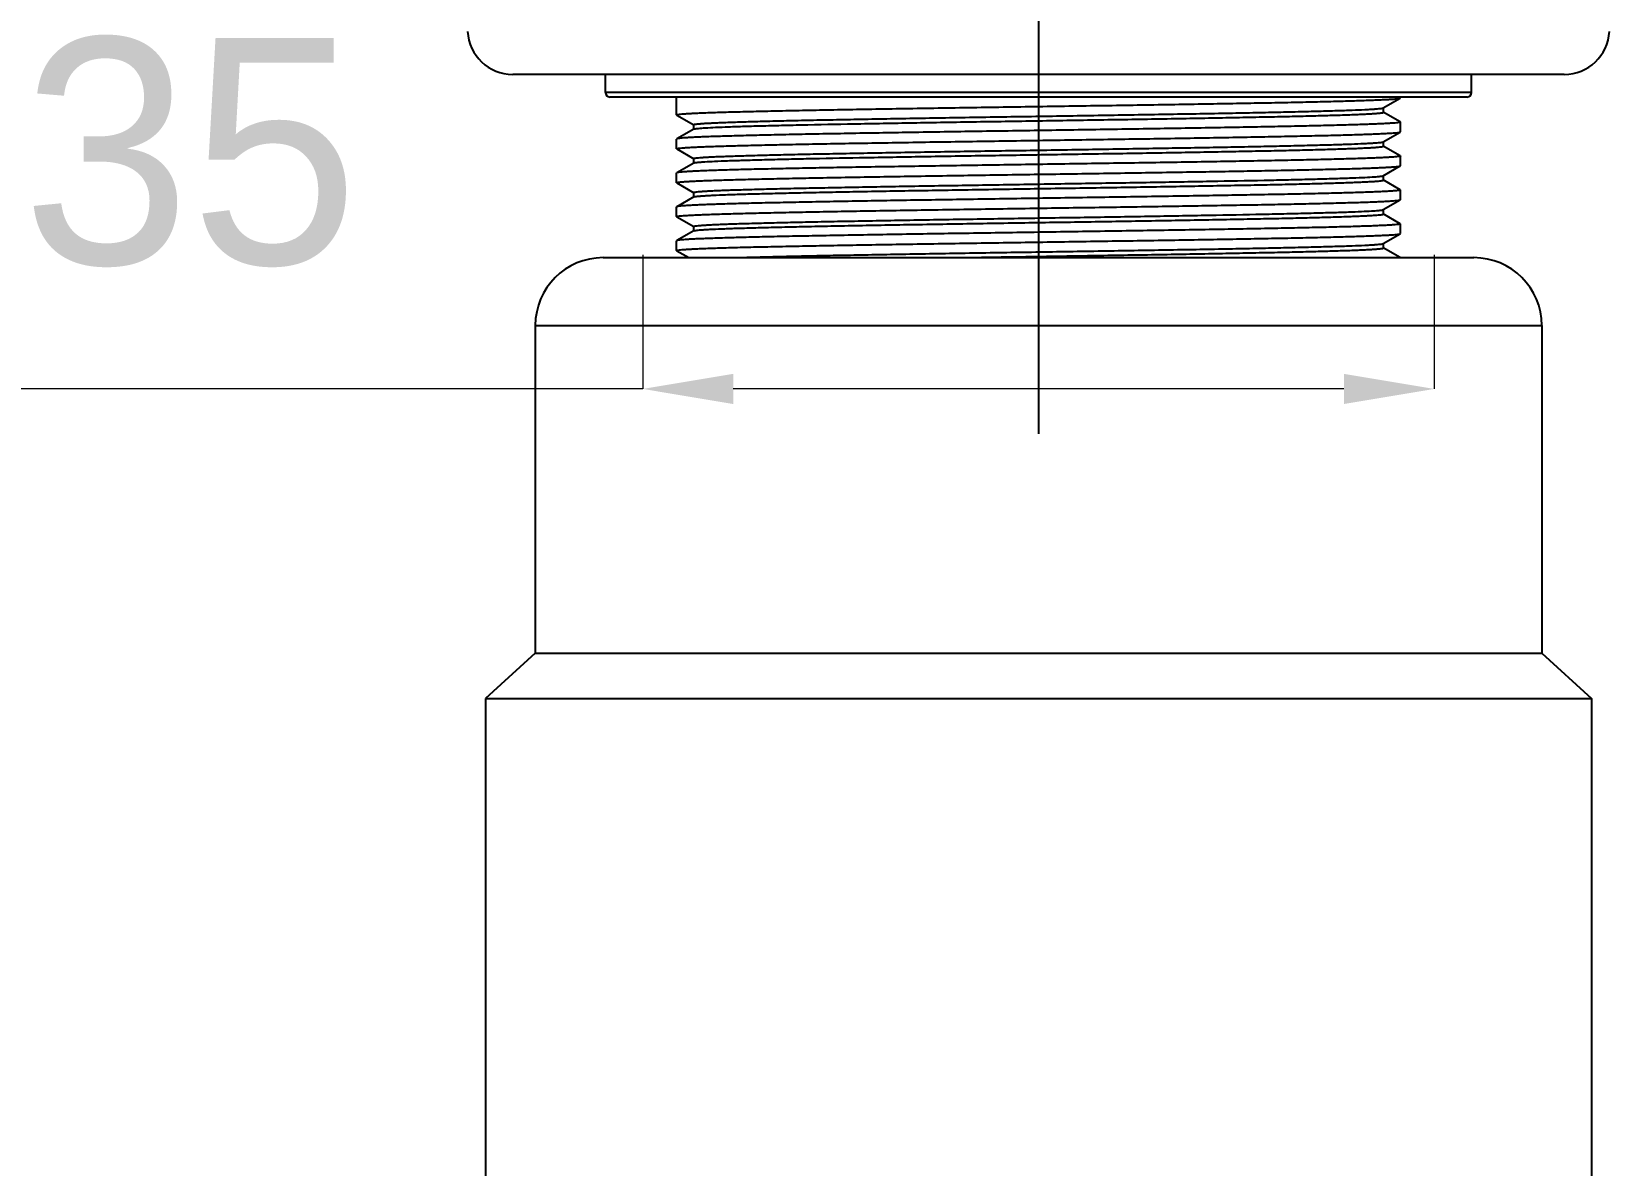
# Model space of a CAD drawing. Header units: millimetres. Extents: x 1091 to 1735, y 843 to 1297.
# Drawn here: x 1183 to 1252.8, y 1070.3 to 1120.5 of the extents above; entities that cross this region are included whole.
import ezdxf

# ---------------------------------------------------------------- set-up
doc = ezdxf.new("R2010")
doc.units = ezdxf.units.MM
doc.layers.add('02___PRT_ALL_AXES', color=7, linetype='Continuous')
doc.styles.add('Daelim Dimension', font='')
doc.styles.get('Daelim Dimension').set_extended_font_data('나눔고딕')
doc.dimstyles.new('DEFAULT', dxfattribs={"dimscale": 2, "dimtxt": 2, "dimasz": 2, "dimexe": 0, "dimexo": 2, "dimgap": 1, "dimtad": 1, "dimdec": 1, "dimzin": 9, "dimdsep": 46, "dimtxsty": 'Daelim Dimension', "dimcen": 0.5, "dimclrd": 252, "dimclre": 252, "dimclrt": 3, "dimadec": 1, "dimazin": 0, "dimtfac": 1, "dimtdec": 1, "dimtix": 1, "dimtmove": 0, "dimatfit": 3, "dimfxl": 1, "dimtolj": 1, "dimtzin": 1, "dimlwd": 9, "dimlwe": 9, "dimarcsym": 0})

# ---------------------------------------------------------------- blocks, each defined once
blk = doc.blocks.new('*D8')
at = {"color": 5, "lineweight": 9, "transparency": 16777216}
for p, q in [((1210.048, 1110.612), (1210.048, 1104.684)), ((1245.048, 1110.612), (1245.048, 1104.684)), ((1210.048, 1104.684), (1111.011, 1104.684)), ((1241.048, 1104.684), (1214.048, 1104.684))]:
    blk.add_line(p, q, dxfattribs=at)
at = {"color": 5, "transparency": 16777216}
for points in [[(1214.048, 1105.351), (1214.048, 1104.017), (1210.048, 1104.684)], [(1241.048, 1105.351), (1241.048, 1104.017), (1245.048, 1104.684)]]:
    blk.add_solid(points, dxfattribs=at)
at = {"layer": 'Defpoints', "color": 0, "transparency": 16777216}
for p in [(1210.048, 1114.612), (1245.048, 1114.612), (1245.048, 1104.684)]:
    blk.add_point(p, dxfattribs=at)
at = {"color": 7, "transparency": 16777216, "insert": (1156.594, 1114.668), "char_height": 10, "attachment_point": 5, "style": 'Daelim Dimension'}
blk.add_mtext('\\A1;설치구멍 {\\H1.25x;\\C256;Ø}35', dxfattribs=at)

msp = doc.modelspace()

# ---------------------------------------------------------------- linework, layer by layer
msp.add_line((1227.548, 1130.946), (1227.548, 1102.702))
at = {"color": 7, "linetype": 'Continuous'}
for p, q in [((1250.794, 1118.595), (1204.303, 1118.595)), ((1208.398, 1117.795), (1208.398, 1118.595)), ((1246.698, 1117.795), (1246.698, 1118.595)), ((1246.698, 1117.795), (1208.398, 1117.795)), ((1246.498, 1117.595), (1208.598, 1117.595)), ((1211.548, 1116.803), (1211.548, 1117.595)), ((1242.793, 1117.113), (1243.543, 1117.547)), ((1242.798, 1116.92), (1242.798, 1117.12)), ((1243.543, 1117.547), (1243.548, 1117.553)), ((1243.548, 1117.553), (1243.548, 1117.595)), ((1211.554, 1116.797), (1211.548, 1116.803)), ((1211.554, 1116.797), (1212.304, 1116.363)), ((1212.298, 1116.37), (1212.298, 1116.17)), ((1243.543, 1116.493), (1242.793, 1116.926)), ((1243.543, 1116.493), (1243.548, 1116.487)), ((1243.548, 1116.053), (1243.548, 1116.487)), ((1211.554, 1115.743), (1211.548, 1115.737)), ((1211.548, 1115.303), (1211.548, 1115.737)), ((1212.304, 1116.176), (1211.554, 1115.743)), ((1242.793, 1115.613), (1243.543, 1116.047)), ((1242.798, 1115.42), (1242.798, 1115.62)), ((1243.543, 1116.047), (1243.548, 1116.053)), ((1211.554, 1115.297), (1211.548, 1115.303)), ((1211.554, 1115.297), (1212.304, 1114.863)), ((1212.298, 1114.87), (1212.298, 1114.67)), ((1243.543, 1114.993), (1242.793, 1115.426)), ((1243.543, 1114.993), (1243.548, 1114.987)), ((1243.548, 1114.553), (1243.548, 1114.987)), ((1211.554, 1114.243), (1211.548, 1114.237)), ((1211.548, 1113.803), (1211.548, 1114.237)), ((1212.304, 1114.676), (1211.554, 1114.243)), ((1242.793, 1114.113), (1243.543, 1114.547)), ((1243.543, 1114.547), (1243.548, 1114.553)), ((1211.554, 1113.797), (1211.548, 1113.803)), ((1211.554, 1113.797), (1212.304, 1113.363)), ((1243.543, 1113.493), (1242.793, 1113.926)), ((1242.798, 1113.92), (1242.798, 1114.12)), ((1243.543, 1113.493), (1243.548, 1113.487)), ((1243.548, 1113.053), (1243.548, 1113.487)), ((1212.304, 1113.176), (1211.554, 1112.743)), ((1212.298, 1113.37), (1212.298, 1113.17)), ((1242.793, 1112.613), (1243.543, 1113.047)), ((1243.543, 1113.047), (1243.548, 1113.053)), ((1211.554, 1112.743), (1211.548, 1112.737)), ((1211.548, 1112.303), (1211.548, 1112.737)), ((1211.554, 1112.297), (1211.548, 1112.303)), ((1211.554, 1112.297), (1212.304, 1111.863)), ((1243.543, 1111.993), (1242.793, 1112.426)), ((1242.798, 1112.42), (1242.798, 1112.62)), ((1212.304, 1111.676), (1211.554, 1111.243)), ((1212.298, 1111.87), (1212.298, 1111.67)), ((1242.793, 1111.113), (1243.543, 1111.547)), ((1243.543, 1111.993), (1243.548, 1111.987)), ((1243.543, 1111.547), (1243.548, 1111.553)), ((1243.548, 1111.553), (1243.548, 1111.987)), ((1211.554, 1111.243), (1211.548, 1111.237)), ((1211.548, 1110.803), (1211.548, 1111.237)), ((1211.554, 1110.797), (1211.548, 1110.803)), ((1211.554, 1110.797), (1212.084, 1110.49)), ((1243.543, 1110.493), (1242.793, 1110.926)), ((1242.798, 1110.92), (1242.798, 1111.12)), ((1208.298, 1110.49), (1246.798, 1110.49)), ((1243.543, 1110.493), (1243.548, 1110.487)), ((1205.298, 1107.49), (1249.798, 1107.49))]:
    msp.add_line(p, q, dxfattribs=at)
for centre, radius, start, end in [((1204.303, 1120.595), 2, 183, 270), ((1250.794, 1120.595), 2, 270, 357), ((1208.598, 1117.795), 0.2, 180, 270), ((1246.498, 1117.795), 0.2, 270, 0), ((1208.298, 1107.49), 3, 90, 180), ((1246.798, 1107.49), 3, 0, 90)]:
    msp.add_arc(centre, radius, start, end, dxfattribs=at)
for points, knots in [([(1211.548, 1116.803), (1211.548, 1116.805), (1211.556, 1116.811), (1211.57, 1116.815), (1211.595, 1116.821), (1211.646, 1116.83), (1211.734, 1116.84), (1211.868, 1116.851), (1212.04, 1116.862), (1212.25, 1116.874), (1212.496, 1116.886), (1212.778, 1116.897), (1213.096, 1116.909), (1213.589, 1116.925), (1214.288, 1116.945), (1215.22, 1116.968), (1216.271, 1116.991), (1217.431, 1117.015), (1218.688, 1117.038), (1220.03, 1117.061), (1221.953, 1117.093), (1224.467, 1117.132), (1226.508, 1117.162), (1227.548, 1117.178)], [0, 0, 0, 0, 0.000474, 0.00145, 0.002998, 0.005134, 0.011182, 0.019601, 0.030373, 0.043475, 0.058879, 0.076548, 0.096437, 0.118503, 0.168944, 0.227385, 0.293261, 0.365941, 0.444724, 0.528853, 0.617524, 0.805011, 1, 1, 1, 1]), ([(1212.298, 1116.37), (1212.298, 1116.372), (1212.305, 1116.378), (1212.319, 1116.382), (1212.342, 1116.388), (1212.389, 1116.396), (1212.471, 1116.406), (1212.596, 1116.417), (1212.755, 1116.429), (1212.95, 1116.44), (1213.179, 1116.451), (1213.441, 1116.463), (1213.737, 1116.474), (1214.195, 1116.49), (1214.845, 1116.51), (1215.712, 1116.533), (1216.691, 1116.556), (1217.771, 1116.579), (1218.944, 1116.602), (1220.197, 1116.625), (1221.995, 1116.656), (1224.35, 1116.695), (1227.245, 1116.74), (1230.151, 1116.785), (1232.959, 1116.831), (1235.19, 1116.869), (1236.848, 1116.901), (1237.968, 1116.924), (1238.99, 1116.947), (1239.905, 1116.97), (1240.704, 1116.992), (1241.38, 1117.015), (1241.862, 1117.035), (1242.182, 1117.051), (1242.371, 1117.063), (1242.525, 1117.074), (1242.643, 1117.085), (1242.727, 1117.096), (1242.771, 1117.104), (1242.786, 1117.11)], [0, 0, 0, 0, 0.00024, 0.000718, 0.001476, 0.002519, 0.005471, 0.009577, 0.01483, 0.021221, 0.028734, 0.037352, 0.047057, 0.057824, 0.082445, 0.110984, 0.143176, 0.178716, 0.217275, 0.258487, 0.301968, 0.394087, 0.490181, 0.586653, 0.67989, 0.766401, 0.806109, 0.842949, 0.876573, 0.906667, 0.932949, 0.955172, 0.973132, 0.980457, 0.986658, 0.991721, 0.995633, 0.998391, 1, 1, 1, 1]), ([(1227.548, 1117.178), (1228.572, 1117.193), (1230.581, 1117.223), (1233.501, 1117.268), (1235.814, 1117.307), (1237.527, 1117.338), (1238.68, 1117.361), (1239.73, 1117.384), (1240.666, 1117.407), (1241.48, 1117.429), (1242.078, 1117.449), (1242.49, 1117.465), (1242.747, 1117.477), (1242.969, 1117.488), (1243.154, 1117.499), (1243.304, 1117.51), (1243.417, 1117.522), (1243.488, 1117.531), (1243.526, 1117.54), (1243.539, 1117.544), (1243.543, 1117.547)], [0, 0, 0, 0, 0.191921, 0.376697, 0.547482, 0.62561, 0.697912, 0.763712, 0.822403, 0.873435, 0.916334, 0.934608, 0.950706, 0.96459, 0.976231, 0.985604, 0.992688, 0.997476, 0.999016, 1, 1, 1, 1]), ([(1212.336, 1116.186), (1212.358, 1116.191), (1212.416, 1116.2), (1212.577, 1116.217), (1212.864, 1116.236), (1213.309, 1116.258), (1213.885, 1116.28), (1214.587, 1116.303), (1215.408, 1116.325), (1216.341, 1116.348), (1217.783, 1116.38), (1219.792, 1116.418), (1222.398, 1116.463), (1225.194, 1116.508), (1228.076, 1116.553), (1230.938, 1116.598), (1233.264, 1116.636), (1235.036, 1116.667), (1236.269, 1116.69), (1237.423, 1116.713), (1238.485, 1116.735), (1239.447, 1116.758), (1240.299, 1116.781), (1240.937, 1116.8), (1241.387, 1116.816), (1241.677, 1116.827), (1241.935, 1116.839), (1242.159, 1116.85), (1242.35, 1116.861), (1242.507, 1116.872), (1242.629, 1116.884), (1242.717, 1116.894), (1242.769, 1116.904), (1242.792, 1116.912), (1242.798, 1116.917), (1242.798, 1116.92)], [0, 0, 0, 0, 0.002286, 0.005706, 0.015929, 0.030593, 0.049567, 0.072677, 0.099714, 0.130427, 0.164534, 0.24165, 0.328229, 0.421093, 0.516829, 0.611922, 0.702878, 0.745751, 0.786357, 0.824321, 0.859293, 0.890954, 0.919009, 0.943204, 0.953782, 0.963316, 0.971781, 0.979159, 0.985435, 0.990595, 0.994626, 0.997524, 0.999292, 0.999763, 1, 1, 1, 1]), ([(1243.548, 1116.487), (1243.548, 1116.484), (1243.541, 1116.479), (1243.527, 1116.474), (1243.502, 1116.468), (1243.451, 1116.46), (1243.363, 1116.45), (1243.229, 1116.438), (1243.057, 1116.427), (1242.847, 1116.415), (1242.601, 1116.404), (1242.319, 1116.392), (1242.001, 1116.381), (1241.508, 1116.364), (1240.809, 1116.344), (1239.877, 1116.321), (1238.826, 1116.298), (1237.666, 1116.275), (1236.409, 1116.252), (1235.067, 1116.228), (1233.144, 1116.197), (1230.63, 1116.158), (1228.589, 1116.127), (1227.548, 1116.112)], [0, 0, 0, 0, 0.000474, 0.001449, 0.002997, 0.005133, 0.01118, 0.019598, 0.03037, 0.043471, 0.058875, 0.076544, 0.096433, 0.118499, 0.168939, 0.227378, 0.293253, 0.365934, 0.444718, 0.528849, 0.617521, 0.805009, 1, 1, 1, 1]), ([(1211.548, 1115.303), (1211.548, 1115.305), (1211.556, 1115.311), (1211.57, 1115.315), (1211.595, 1115.321), (1211.646, 1115.33), (1211.734, 1115.34), (1211.868, 1115.351), (1212.04, 1115.362), (1212.25, 1115.374), (1212.496, 1115.386), (1212.778, 1115.397), (1213.096, 1115.409), (1213.589, 1115.425), (1214.288, 1115.445), (1215.22, 1115.468), (1216.271, 1115.491), (1217.431, 1115.515), (1218.688, 1115.538), (1220.03, 1115.561), (1221.953, 1115.593), (1224.467, 1115.632), (1226.508, 1115.662), (1227.548, 1115.678)], [0, 0, 0, 0, 0.000474, 0.001449, 0.002997, 0.005133, 0.011181, 0.0196, 0.030372, 0.043474, 0.058878, 0.076546, 0.096436, 0.118502, 0.168943, 0.227385, 0.293262, 0.365944, 0.444728, 0.528857, 0.617525, 0.80501, 1, 1, 1, 1]), ([(1227.548, 1116.112), (1226.525, 1116.096), (1224.516, 1116.066), (1221.596, 1116.021), (1219.283, 1115.983), (1217.57, 1115.951), (1216.416, 1115.928), (1215.367, 1115.906), (1214.431, 1115.883), (1213.617, 1115.86), (1213.019, 1115.84), (1212.607, 1115.824), (1212.35, 1115.813), (1212.128, 1115.801), (1211.942, 1115.79), (1211.793, 1115.779), (1211.68, 1115.768), (1211.609, 1115.758), (1211.571, 1115.75), (1211.558, 1115.745), (1211.554, 1115.743)], [0, 0, 0, 0, 0.191922, 0.3767, 0.547483, 0.62561, 0.697912, 0.763714, 0.822406, 0.873438, 0.916337, 0.93461, 0.950708, 0.964592, 0.976232, 0.985604, 0.992688, 0.997477, 0.999016, 1, 1, 1, 1]), ([(1212.298, 1114.87), (1212.298, 1114.872), (1212.305, 1114.878), (1212.319, 1114.882), (1212.341, 1114.888), (1212.389, 1114.896), (1212.47, 1114.906), (1212.594, 1114.917), (1212.753, 1114.929), (1212.947, 1114.94), (1213.174, 1114.951), (1213.436, 1114.963), (1213.73, 1114.974), (1214.186, 1114.99), (1214.833, 1115.01), (1215.697, 1115.033), (1216.671, 1115.055), (1217.747, 1115.078), (1218.915, 1115.101), (1220.163, 1115.124), (1221.954, 1115.155), (1224.303, 1115.194), (1227.189, 1115.239), (1230.089, 1115.284), (1232.895, 1115.33), (1235.125, 1115.368), (1236.784, 1115.4), (1237.907, 1115.423), (1238.933, 1115.446), (1239.852, 1115.468), (1240.657, 1115.491), (1241.339, 1115.514), (1241.828, 1115.533), (1242.153, 1115.55), (1242.346, 1115.561), (1242.505, 1115.572), (1242.628, 1115.583), (1242.717, 1115.594), (1242.764, 1115.603), (1242.781, 1115.608)], [0, 0, 0, 0, 0.000239, 0.000716, 0.00147, 0.002508, 0.005447, 0.009534, 0.014764, 0.021125, 0.028606, 0.037186, 0.046846, 0.057567, 0.08208, 0.1105, 0.142557, 0.177957, 0.216366, 0.257426, 0.300756, 0.392584, 0.488428, 0.584717, 0.677861, 0.76439, 0.804154, 0.841081, 0.874826, 0.905076, 0.931546, 0.953992, 0.972204, 0.979669, 0.986015, 0.99123, 0.995302, 0.998224, 1, 1, 1, 1]), ([(1212.304, 1116.176), (1212.306, 1116.177), (1212.316, 1116.182), (1212.327, 1116.184), (1212.336, 1116.186)], [0, 0, 0, 0, 0.176236, 1, 1, 1, 1]), ([(1227.548, 1115.678), (1228.572, 1115.693), (1230.581, 1115.723), (1233.501, 1115.768), (1235.814, 1115.807), (1237.527, 1115.838), (1238.68, 1115.861), (1239.73, 1115.884), (1240.666, 1115.907), (1241.48, 1115.929), (1242.078, 1115.949), (1242.49, 1115.965), (1242.747, 1115.977), (1242.969, 1115.988), (1243.154, 1115.999), (1243.304, 1116.01), (1243.417, 1116.022), (1243.488, 1116.031), (1243.526, 1116.04), (1243.539, 1116.044), (1243.543, 1116.047)], [0, 0, 0, 0, 0.191921, 0.376694, 0.547477, 0.625605, 0.697908, 0.76371, 0.822402, 0.873434, 0.916333, 0.934606, 0.950705, 0.964589, 0.97623, 0.985603, 0.992687, 0.997476, 0.999016, 1, 1, 1, 1]), ([(1242.781, 1115.608), (1242.782, 1115.609), (1242.786, 1115.61), (1242.79, 1115.612), (1242.793, 1115.613)], [0, 0, 0, 0, 0.294158, 1, 1, 1, 1]), ([(1212.328, 1114.685), (1212.349, 1114.69), (1212.403, 1114.698), (1212.501, 1114.709), (1212.634, 1114.72), (1212.88, 1114.737), (1213.272, 1114.756), (1213.84, 1114.779), (1214.535, 1114.801), (1215.351, 1114.824), (1216.279, 1114.847), (1217.717, 1114.878), (1219.724, 1114.917), (1222.33, 1114.962), (1225.129, 1115.007), (1228.017, 1115.052), (1230.888, 1115.097), (1233.221, 1115.135), (1235, 1115.166), (1236.239, 1115.189), (1237.397, 1115.212), (1238.464, 1115.235), (1239.431, 1115.258), (1240.287, 1115.28), (1240.928, 1115.3), (1241.38, 1115.316), (1241.672, 1115.327), (1241.931, 1115.339), (1242.156, 1115.35), (1242.348, 1115.361), (1242.505, 1115.372), (1242.628, 1115.383), (1242.709, 1115.393), (1242.756, 1115.401), (1242.778, 1115.407), (1242.792, 1115.412), (1242.798, 1115.417), (1242.798, 1115.42)], [0, 0, 0, 0, 0.002107, 0.005355, 0.009739, 0.015252, 0.029621, 0.04833, 0.071211, 0.098051, 0.128603, 0.162586, 0.239554, 0.326117, 0.419078, 0.515006, 0.610359, 0.701618, 0.74465, 0.785413, 0.823531, 0.858652, 0.890449, 0.918631, 0.942937, 0.953564, 0.963141, 0.971646, 0.97906, 0.985365, 0.990549, 0.9946, 0.997512, 0.998541, 0.999289, 0.999762, 1, 1, 1, 1]), ([(1243.548, 1114.987), (1243.548, 1114.984), (1243.541, 1114.979), (1243.527, 1114.974), (1243.502, 1114.968), (1243.451, 1114.96), (1243.363, 1114.95), (1243.228, 1114.938), (1243.056, 1114.927), (1242.847, 1114.915), (1242.601, 1114.904), (1242.319, 1114.892), (1242.001, 1114.881), (1241.508, 1114.864), (1240.809, 1114.844), (1239.877, 1114.821), (1238.826, 1114.798), (1237.666, 1114.775), (1236.409, 1114.752), (1235.067, 1114.728), (1233.144, 1114.697), (1230.63, 1114.658), (1228.589, 1114.627), (1227.548, 1114.612)], [0, 0, 0, 0, 0.000474, 0.001449, 0.002997, 0.005133, 0.01118, 0.019598, 0.030371, 0.043473, 0.058876, 0.076545, 0.096435, 0.1185, 0.168941, 0.22738, 0.293257, 0.365939, 0.444724, 0.528855, 0.617525, 0.805009, 1, 1, 1, 1]), ([(1211.548, 1113.803), (1211.548, 1113.805), (1211.556, 1113.811), (1211.57, 1113.815), (1211.595, 1113.821), (1211.646, 1113.83), (1211.734, 1113.84), (1211.868, 1113.851), (1212.04, 1113.862), (1212.25, 1113.874), (1212.496, 1113.886), (1212.778, 1113.897), (1213.096, 1113.909), (1213.589, 1113.925), (1214.288, 1113.945), (1215.22, 1113.968), (1216.271, 1113.991), (1217.431, 1114.015), (1218.688, 1114.038), (1220.03, 1114.061), (1221.953, 1114.093), (1224.467, 1114.132), (1226.508, 1114.162), (1227.548, 1114.178)], [0, 0, 0, 0, 0.000474, 0.001449, 0.002997, 0.005133, 0.01118, 0.019598, 0.030371, 0.043473, 0.058876, 0.076545, 0.096435, 0.1185, 0.16894, 0.22738, 0.293257, 0.365939, 0.444723, 0.528854, 0.617524, 0.805009, 1, 1, 1, 1]), ([(1227.548, 1114.612), (1226.525, 1114.596), (1224.516, 1114.566), (1221.596, 1114.521), (1219.283, 1114.483), (1217.57, 1114.451), (1216.417, 1114.428), (1215.367, 1114.406), (1214.431, 1114.383), (1213.617, 1114.36), (1213.019, 1114.34), (1212.607, 1114.324), (1212.35, 1114.313), (1212.128, 1114.301), (1211.943, 1114.29), (1211.793, 1114.279), (1211.68, 1114.268), (1211.609, 1114.258), (1211.571, 1114.25), (1211.558, 1114.245), (1211.554, 1114.243)], [0, 0, 0, 0, 0.191921, 0.376695, 0.547475, 0.625602, 0.697906, 0.763709, 0.822401, 0.873434, 0.916334, 0.934607, 0.950706, 0.964589, 0.97623, 0.985603, 0.992688, 0.997476, 0.999016, 1, 1, 1, 1]), ([(1212.304, 1114.676), (1212.305, 1114.677), (1212.313, 1114.681), (1212.321, 1114.683), (1212.328, 1114.685)], [0, 0, 0, 0, 0.185533, 1, 1, 1, 1]), ([(1227.548, 1114.178), (1228.572, 1114.193), (1230.581, 1114.223), (1233.501, 1114.268), (1235.814, 1114.307), (1237.527, 1114.338), (1238.68, 1114.361), (1239.73, 1114.384), (1240.666, 1114.407), (1241.48, 1114.429), (1242.078, 1114.449), (1242.49, 1114.465), (1242.747, 1114.477), (1242.969, 1114.488), (1243.154, 1114.499), (1243.304, 1114.51), (1243.417, 1114.522), (1243.488, 1114.531), (1243.526, 1114.54), (1243.539, 1114.544), (1243.543, 1114.547)], [0, 0, 0, 0, 0.191921, 0.376695, 0.547475, 0.625602, 0.697906, 0.763709, 0.822401, 0.873434, 0.916334, 0.934607, 0.950706, 0.964589, 0.97623, 0.985603, 0.992688, 0.997476, 0.999016, 1, 1, 1, 1]), ([(1212.298, 1113.37), (1212.298, 1113.372), (1212.305, 1113.378), (1212.318, 1113.382), (1212.341, 1113.388), (1212.388, 1113.396), (1212.469, 1113.406), (1212.591, 1113.417), (1212.749, 1113.428), (1212.941, 1113.44), (1213.166, 1113.451), (1213.425, 1113.462), (1213.717, 1113.474), (1214.169, 1113.49), (1214.81, 1113.509), (1215.666, 1113.532), (1216.632, 1113.555), (1217.7, 1113.577), (1218.858, 1113.6), (1220.097, 1113.623), (1221.875, 1113.654), (1224.209, 1113.692), (1227.08, 1113.737), (1229.968, 1113.783), (1232.767, 1113.828), (1235.373, 1113.872), (1237.38, 1113.911), (1238.818, 1113.943), (1239.746, 1113.966), (1240.562, 1113.988), (1241.257, 1114.011), (1241.825, 1114.033), (1242.217, 1114.053), (1242.463, 1114.069), (1242.596, 1114.08), (1242.694, 1114.091), (1242.748, 1114.1), (1242.769, 1114.105)], [0, 0, 0, 0, 0.000238, 0.000711, 0.001459, 0.002488, 0.0054, 0.009451, 0.014635, 0.02094, 0.028354, 0.036859, 0.046436, 0.057063, 0.081369, 0.109551, 0.141348, 0.176469, 0.214587, 0.25535, 0.298382, 0.389641, 0.484994, 0.580922, 0.673883, 0.760446, 0.837414, 0.871397, 0.901949, 0.928789, 0.95167, 0.970379, 0.984748, 0.990261, 0.994645, 0.997893, 1, 1, 1, 1]), ([(1212.316, 1113.181), (1212.333, 1113.187), (1212.38, 1113.195), (1212.469, 1113.206), (1212.592, 1113.217), (1212.751, 1113.228), (1212.944, 1113.24), (1213.269, 1113.256), (1213.758, 1113.276), (1214.44, 1113.298), (1215.245, 1113.321), (1216.164, 1113.344), (1217.19, 1113.367), (1218.312, 1113.39), (1219.972, 1113.421), (1222.202, 1113.46), (1225.007, 1113.505), (1227.907, 1113.55), (1230.794, 1113.596), (1233.142, 1113.634), (1234.934, 1113.665), (1236.182, 1113.688), (1237.35, 1113.711), (1238.426, 1113.734), (1239.4, 1113.757), (1240.264, 1113.78), (1240.911, 1113.799), (1241.367, 1113.815), (1241.661, 1113.827), (1241.922, 1113.838), (1242.15, 1113.85), (1242.344, 1113.861), (1242.503, 1113.872), (1242.627, 1113.883), (1242.708, 1113.893), (1242.755, 1113.901), (1242.778, 1113.907), (1242.792, 1113.912), (1242.798, 1113.917), (1242.798, 1113.92)], [0, 0, 0, 0, 0.001776, 0.004698, 0.00877, 0.013985, 0.020331, 0.027796, 0.046008, 0.068454, 0.094924, 0.125174, 0.158919, 0.195846, 0.23561, 0.322139, 0.415283, 0.511572, 0.607416, 0.699244, 0.742574, 0.783634, 0.822043, 0.857443, 0.8895, 0.91792, 0.942433, 0.953154, 0.962814, 0.971394, 0.978875, 0.985236, 0.990466, 0.994553, 0.997492, 0.99853, 0.999284, 0.999761, 1, 1, 1, 1]), ([(1243.548, 1113.487), (1243.548, 1113.484), (1243.541, 1113.479), (1243.527, 1113.474), (1243.502, 1113.468), (1243.451, 1113.46), (1243.363, 1113.45), (1243.228, 1113.438), (1243.056, 1113.427), (1242.847, 1113.415), (1242.601, 1113.404), (1242.319, 1113.392), (1242.001, 1113.381), (1241.508, 1113.364), (1240.809, 1113.344), (1239.877, 1113.321), (1238.826, 1113.298), (1237.666, 1113.275), (1236.409, 1113.252), (1235.066, 1113.228), (1233.144, 1113.197), (1230.63, 1113.158), (1228.589, 1113.127), (1227.548, 1113.112)], [0, 0, 0, 0, 0.000474, 0.001449, 0.002997, 0.005133, 0.011181, 0.019599, 0.030372, 0.043474, 0.058878, 0.076546, 0.096436, 0.118502, 0.168943, 0.227385, 0.293262, 0.365944, 0.444728, 0.528857, 0.617525, 0.80501, 1, 1, 1, 1]), ([(1242.769, 1114.105), (1242.771, 1114.106), (1242.78, 1114.108), (1242.788, 1114.11), (1242.793, 1114.113)], [0, 0, 0, 0, 0.316008, 1, 1, 1, 1]), ([(1227.548, 1113.112), (1226.525, 1113.096), (1224.516, 1113.066), (1221.596, 1113.021), (1219.283, 1112.983), (1217.57, 1112.951), (1216.417, 1112.928), (1215.367, 1112.906), (1214.431, 1112.883), (1213.617, 1112.86), (1213.019, 1112.84), (1212.607, 1112.824), (1212.35, 1112.813), (1212.128, 1112.801), (1211.943, 1112.79), (1211.793, 1112.779), (1211.68, 1112.768), (1211.609, 1112.758), (1211.571, 1112.75), (1211.558, 1112.745), (1211.554, 1112.743)], [0, 0, 0, 0, 0.191921, 0.376694, 0.547477, 0.625605, 0.697908, 0.76371, 0.822402, 0.873434, 0.916333, 0.934606, 0.950705, 0.964589, 0.97623, 0.985603, 0.992687, 0.997476, 0.999016, 1, 1, 1, 1]), ([(1212.304, 1113.176), (1212.305, 1113.177), (1212.309, 1113.179), (1212.313, 1113.18), (1212.316, 1113.181)], [0, 0, 0, 0, 0.206767, 1, 1, 1, 1]), ([(1227.548, 1112.678), (1228.572, 1112.693), (1230.581, 1112.723), (1233.501, 1112.768), (1235.814, 1112.807), (1237.527, 1112.838), (1238.68, 1112.861), (1239.73, 1112.884), (1240.666, 1112.907), (1241.48, 1112.929), (1242.078, 1112.949), (1242.49, 1112.965), (1242.747, 1112.977), (1242.969, 1112.988), (1243.154, 1112.999), (1243.304, 1113.01), (1243.417, 1113.022), (1243.488, 1113.031), (1243.526, 1113.04), (1243.539, 1113.044), (1243.543, 1113.047)], [0, 0, 0, 0, 0.191922, 0.3767, 0.547484, 0.625611, 0.697912, 0.763714, 0.822406, 0.873438, 0.916337, 0.93461, 0.950708, 0.964592, 0.976232, 0.985604, 0.992688, 0.997477, 0.999016, 1, 1, 1, 1]), ([(1211.548, 1112.303), (1211.548, 1112.305), (1211.556, 1112.311), (1211.57, 1112.315), (1211.595, 1112.321), (1211.646, 1112.33), (1211.734, 1112.34), (1211.868, 1112.351), (1212.04, 1112.362), (1212.25, 1112.374), (1212.496, 1112.386), (1212.778, 1112.397), (1213.096, 1112.409), (1213.589, 1112.425), (1214.288, 1112.445), (1215.22, 1112.468), (1216.271, 1112.491), (1217.431, 1112.515), (1218.688, 1112.538), (1220.03, 1112.561), (1221.953, 1112.593), (1224.467, 1112.632), (1226.508, 1112.662), (1227.548, 1112.678)], [0, 0, 0, 0, 0.000474, 0.001449, 0.002997, 0.005133, 0.01118, 0.019598, 0.03037, 0.043471, 0.058875, 0.076544, 0.096433, 0.118499, 0.168939, 0.227378, 0.293254, 0.365934, 0.444718, 0.528849, 0.617521, 0.80501, 1, 1, 1, 1]), ([(1212.298, 1111.87), (1212.298, 1111.872), (1212.305, 1111.878), (1212.328, 1111.885), (1212.38, 1111.895), (1212.467, 1111.906), (1212.59, 1111.917), (1212.747, 1111.928), (1212.938, 1111.939), (1213.162, 1111.951), (1213.42, 1111.962), (1213.71, 1111.973), (1214.16, 1111.989), (1214.798, 1112.009), (1215.65, 1112.031), (1216.612, 1112.054), (1217.674, 1112.077), (1218.827, 1112.1), (1220.061, 1112.122), (1221.833, 1112.153), (1224.158, 1112.192), (1227.021, 1112.236), (1229.903, 1112.281), (1232.698, 1112.326), (1235.305, 1112.371), (1237.314, 1112.41), (1238.756, 1112.441), (1239.689, 1112.464), (1240.51, 1112.487), (1241.212, 1112.509), (1241.788, 1112.531), (1242.233, 1112.553), (1242.52, 1112.572), (1242.681, 1112.589), (1242.738, 1112.598), (1242.761, 1112.603)], [0, 0, 0, 0, 0.000237, 0.000708, 0.002476, 0.005374, 0.009405, 0.014565, 0.020841, 0.028219, 0.036684, 0.046218, 0.056796, 0.080991, 0.109046, 0.140707, 0.175679, 0.213643, 0.254249, 0.297122, 0.388078, 0.483171, 0.578907, 0.671771, 0.75835, 0.835466, 0.869573, 0.900286, 0.927323, 0.950433, 0.969407, 0.984071, 0.994294, 0.997714, 1, 1, 1, 1]), ([(1212.311, 1111.679), (1212.326, 1111.685), (1212.37, 1111.693), (1212.453, 1111.705), (1212.572, 1111.715), (1212.726, 1111.727), (1212.915, 1111.738), (1213.235, 1111.755), (1213.717, 1111.774), (1214.393, 1111.797), (1215.192, 1111.82), (1216.107, 1111.843), (1217.129, 1111.865), (1218.249, 1111.888), (1219.907, 1111.92), (1222.138, 1111.959), (1224.946, 1112.004), (1227.852, 1112.049), (1230.747, 1112.095), (1233.102, 1112.133), (1234.9, 1112.165), (1236.153, 1112.188), (1237.325, 1112.211), (1238.406, 1112.233), (1239.385, 1112.256), (1240.252, 1112.279), (1240.902, 1112.299), (1241.36, 1112.315), (1241.656, 1112.326), (1241.918, 1112.338), (1242.147, 1112.349), (1242.341, 1112.361), (1242.501, 1112.372), (1242.626, 1112.383), (1242.708, 1112.393), (1242.755, 1112.401), (1242.778, 1112.407), (1242.792, 1112.412), (1242.798, 1112.417), (1242.798, 1112.42)], [0, 0, 0, 0, 0.001609, 0.004367, 0.008279, 0.013342, 0.019543, 0.026868, 0.044828, 0.067051, 0.093333, 0.123427, 0.157051, 0.193891, 0.233599, 0.32011, 0.413347, 0.509819, 0.605913, 0.698032, 0.741513, 0.782725, 0.821284, 0.856824, 0.889016, 0.917555, 0.942176, 0.952943, 0.962648, 0.971266, 0.978779, 0.98517, 0.990423, 0.994529, 0.997481, 0.998524, 0.999282, 0.99976, 1, 1, 1, 1]), ([(1242.761, 1112.603), (1242.765, 1112.604), (1242.775, 1112.606), (1242.786, 1112.609), (1242.793, 1112.613)], [0, 0, 0, 0, 0.325548, 1, 1, 1, 1]), ([(1227.548, 1111.612), (1226.525, 1111.596), (1224.516, 1111.566), (1221.596, 1111.521), (1219.283, 1111.483), (1217.57, 1111.451), (1216.416, 1111.428), (1215.367, 1111.406), (1214.431, 1111.383), (1213.617, 1111.36), (1213.019, 1111.34), (1212.607, 1111.324), (1212.35, 1111.313), (1212.128, 1111.301), (1211.942, 1111.29), (1211.793, 1111.279), (1211.68, 1111.268), (1211.609, 1111.258), (1211.571, 1111.25), (1211.558, 1111.245), (1211.554, 1111.243)], [0, 0, 0, 0, 0.191921, 0.376698, 0.547482, 0.62561, 0.697912, 0.763713, 0.822403, 0.873435, 0.916335, 0.934608, 0.950706, 0.96459, 0.976231, 0.985604, 0.992688, 0.997476, 0.999016, 1, 1, 1, 1]), ([(1243.548, 1111.987), (1243.548, 1111.984), (1243.541, 1111.979), (1243.527, 1111.974), (1243.502, 1111.968), (1243.451, 1111.96), (1243.363, 1111.95), (1243.228, 1111.938), (1243.056, 1111.927), (1242.847, 1111.915), (1242.601, 1111.904), (1242.319, 1111.892), (1242.001, 1111.881), (1241.508, 1111.864), (1240.809, 1111.844), (1239.877, 1111.821), (1238.826, 1111.798), (1237.666, 1111.775), (1236.409, 1111.752), (1235.067, 1111.728), (1233.144, 1111.697), (1230.63, 1111.658), (1228.589, 1111.627), (1227.548, 1111.612)], [0, 0, 0, 0, 0.000474, 0.00145, 0.002998, 0.005134, 0.011182, 0.019601, 0.030373, 0.043475, 0.058879, 0.076548, 0.096437, 0.118503, 0.168944, 0.227385, 0.293261, 0.365941, 0.444724, 0.528853, 0.617524, 0.805011, 1, 1, 1, 1]), ([(1227.548, 1111.178), (1228.572, 1111.193), (1230.581, 1111.223), (1233.501, 1111.268), (1235.814, 1111.307), (1237.527, 1111.338), (1238.68, 1111.361), (1239.73, 1111.384), (1240.666, 1111.407), (1241.48, 1111.429), (1242.078, 1111.449), (1242.49, 1111.465), (1242.747, 1111.477), (1242.969, 1111.488), (1243.154, 1111.499), (1243.304, 1111.51), (1243.417, 1111.522), (1243.488, 1111.531), (1243.526, 1111.54), (1243.539, 1111.544), (1243.543, 1111.547)], [0, 0, 0, 0, 0.191921, 0.376697, 0.547482, 0.62561, 0.697912, 0.763712, 0.822403, 0.873435, 0.916334, 0.934608, 0.950706, 0.96459, 0.976231, 0.985604, 0.992688, 0.997476, 0.999016, 1, 1, 1, 1]), ([(1211.548, 1110.803), (1211.548, 1110.805), (1211.556, 1110.811), (1211.57, 1110.815), (1211.595, 1110.821), (1211.646, 1110.83), (1211.734, 1110.84), (1211.868, 1110.851), (1212.04, 1110.862), (1212.25, 1110.874), (1212.496, 1110.886), (1212.778, 1110.897), (1213.096, 1110.909), (1213.589, 1110.925), (1214.288, 1110.945), (1215.22, 1110.968), (1216.271, 1110.991), (1217.431, 1111.015), (1218.688, 1111.038), (1220.03, 1111.061), (1221.953, 1111.093), (1224.467, 1111.132), (1226.508, 1111.162), (1227.548, 1111.178)], [0, 0, 0, 0, 0.000474, 0.00145, 0.002998, 0.005134, 0.011182, 0.019601, 0.030373, 0.043475, 0.058879, 0.076548, 0.096437, 0.118503, 0.168944, 0.227385, 0.293261, 0.365941, 0.444724, 0.528853, 0.617524, 0.805011, 1, 1, 1, 1]), ([(1214.195, 1110.49), (1214.398, 1110.497), (1214.892, 1110.511), (1215.712, 1110.533), (1216.691, 1110.556), (1217.771, 1110.579), (1218.944, 1110.602), (1220.197, 1110.625), (1221.995, 1110.656), (1224.35, 1110.695), (1227.245, 1110.74), (1230.151, 1110.785), (1232.959, 1110.831), (1235.19, 1110.869), (1236.848, 1110.901), (1237.968, 1110.924), (1238.99, 1110.947), (1239.905, 1110.97), (1240.704, 1110.992), (1241.38, 1111.015), (1241.862, 1111.035), (1242.182, 1111.051), (1242.371, 1111.063), (1242.525, 1111.074), (1242.643, 1111.085), (1242.727, 1111.096), (1242.771, 1111.104), (1242.786, 1111.11)], [0.062438, 0.062438, 0.062438, 0.062438, 0.0824446, 0.1109842, 0.1431757, 0.1787163, 0.2172746, 0.2584872, 0.3019684, 0.3940869, 0.490181, 0.5866526, 0.6798897, 0.7664015, 0.8061094, 0.8429488, 0.8765726, 0.9066666, 0.9329491, 0.9551724, 0.9731316, 0.9804572, 0.9866585, 0.991721, 0.9956332, 0.9983911, 1, 1, 1, 1]), ([(1224.086, 1110.49), (1224.446, 1110.496), (1225.778, 1110.517), (1228.076, 1110.553), (1230.938, 1110.598), (1233.264, 1110.636), (1235.036, 1110.667), (1236.269, 1110.69), (1237.423, 1110.713), (1238.485, 1110.735), (1239.447, 1110.758), (1240.299, 1110.781), (1240.937, 1110.8), (1241.387, 1110.816), (1241.677, 1110.827), (1241.935, 1110.839), (1242.159, 1110.85), (1242.35, 1110.861), (1242.507, 1110.872), (1242.629, 1110.884), (1242.717, 1110.894), (1242.769, 1110.904), (1242.792, 1110.912), (1242.798, 1110.917), (1242.798, 1110.92)], [0.3857086, 0.3857086, 0.3857086, 0.3857086, 0.4210927, 0.5168289, 0.6119216, 0.7028781, 0.7457514, 0.7863572, 0.824321, 0.8592934, 0.890954, 0.9190095, 0.9432044, 0.9537823, 0.9633155, 0.9717811, 0.9791593, 0.9854351, 0.9905947, 0.9946259, 0.997524, 0.9992921, 0.9997634, 1, 1, 1, 1])]:
    msp.add_open_spline(points, degree=3, knots=knots, dxfattribs=at)
for points in [[(1242.786, 1117.11), (1242.788, 1117.111), (1242.791, 1117.112), (1242.793, 1117.113)], [(1212.304, 1111.676), (1212.306, 1111.677), (1212.308, 1111.678), (1212.311, 1111.679)], [(1242.786, 1111.11), (1242.788, 1111.111), (1242.791, 1111.112), (1242.793, 1111.113)]]:
    msp.add_open_spline(points, degree=3, dxfattribs=at)
at = {"layer": '02___PRT_ALL_AXES', "color": 7, "linetype": 'Continuous'}
for p, q in [((1205.298, 1107.49), (1205.298, 1092.99)), ((1249.798, 1107.49), (1249.798, 1092.99)), ((1205.298, 1092.99), (1203.098, 1090.99)), ((1205.298, 1092.99), (1249.798, 1092.99)), ((1249.798, 1092.99), (1251.998, 1090.99)), ((1203.098, 1090.99), (1203.098, 1060.49)), ((1203.098, 1090.99), (1251.998, 1090.99)), ((1251.998, 1090.99), (1251.998, 1060.49))]:
    msp.add_line(p, q, dxfattribs=at)

# ---------------------------------------------------------------- dimensions: what is measured, and where the dimension line sits
at = {"color": 7}
dim = msp.add_linear_dim(base=(1245.048, 1104.684), p1=(1210.048, 1114.612), p2=(1245.048, 1114.612), text='설치구멍 {\\H1.25x;\\C256;Ø}<>', dimstyle='DEFAULT', override={"dimtxt": 5, "dimdec": 0, "dimclrd": 5, "dimclre": 5, "dimclrt": 7}, dxfattribs=at)
dim.commit()
dim.dimension.update_dxf_attribs({"geometry": '*D8', "text_midpoint": (1156.594, 1104.684), "dimtype": 160})

doc.saveas('drawing.dxf')
